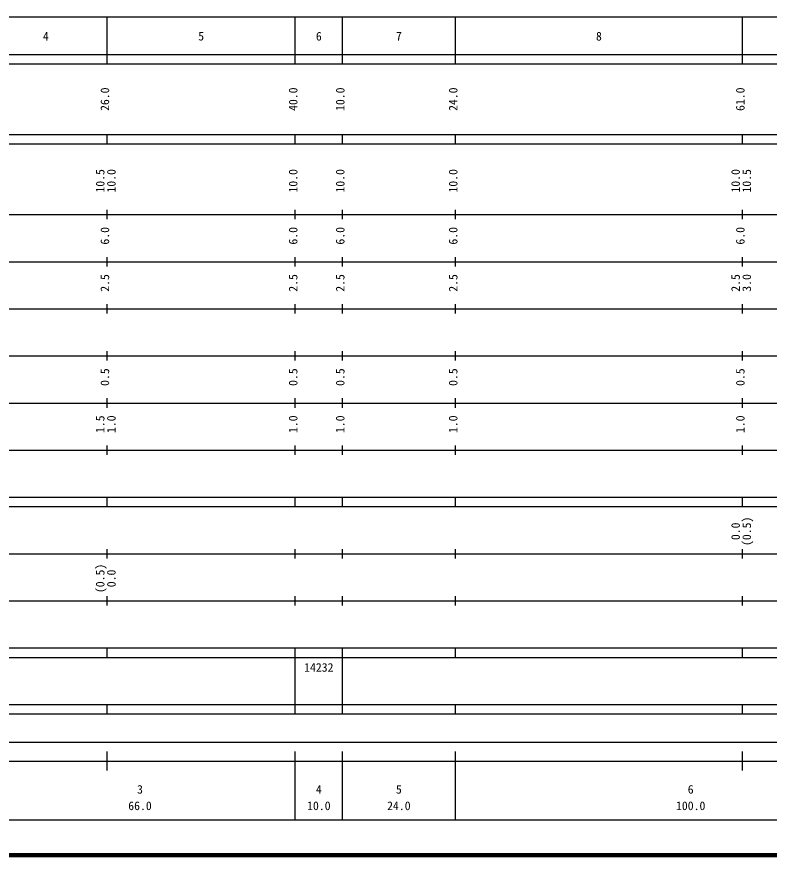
# Model space of a CAD drawing. Units: millimetres on the paper, enlarged 1000 times. Extents: x 40000 to 680000, y 20000 to 380000.
# Drawn here: x 274817 to 434692, y 20000 to 198000 of the extents above; entities that cross this region are included whole.
import ezdxf
from ezdxf.enums import TextEntityAlignment as Align

# ---------------------------------------------------------------- set-up
doc = ezdxf.new("R2010")
doc.units = ezdxf.units.MM
doc.header["$LTSCALE"] = 1000
doc.layers.add('M-TTL', color=7, linetype='Continuous', lineweight=13)
doc.layers.add('M-TTL-BAND', color=7, linetype='Continuous', lineweight=25)
doc.styles.add('ＭＳ ゴシック', font='')
doc.styles.get('ＭＳ ゴシック').set_extended_font_data('MS Gothic')

msp = doc.modelspace()

# ---------------------------------------------------------------- linework, layer by layer
at = {"layer": 'M-TTL', "color": 2, "lineweight": 140}
msp.add_line((40000, 20000), (680000, 20000), dxfattribs=at)
at = {"layer": 'M-TTL-BAND'}
for p, q in [((68000, 198000), (579000, 198000)), ((294000, 188000), (294000, 198000)), ((334000, 188000), (334000, 198000)), ((344000, 188000), (344000, 198000)), ((368000, 188000), (368000, 198000)), ((429000, 188000), (429000, 198000)), ((40000, 190000), (579000, 190000)), ((40000, 188000), (579000, 188000)), ((40000, 173000), (579000, 173000)), ((294000, 171000), (294000, 173000)), ((334000, 171000), (334000, 173000)), ((344000, 171000), (344000, 173000)), ((368000, 171000), (368000, 173000)), ((429000, 171000), (429000, 173000)), ((40000, 171000), (579000, 171000)), ((294000, 155000), (294000, 157000)), ((334000, 155000), (334000, 157000)), ((344000, 155000), (344000, 157000)), ((368000, 155000), (368000, 157000)), ((429000, 155000), (429000, 157000)), ((40000, 156000), (579000, 156000)), ((46000, 146000), (579000, 146000)), ((294000, 145000), (294000, 147000)), ((334000, 145000), (334000, 147000)), ((344000, 145000), (344000, 147000)), ((368000, 145000), (368000, 147000)), ((429000, 145000), (429000, 147000)), ((52000, 136000), (579000, 136000)), ((294000, 135000), (294000, 137000)), ((334000, 135000), (334000, 137000)), ((344000, 135000), (344000, 137000)), ((368000, 135000), (368000, 137000)), ((429000, 135000), (429000, 137000)), ((294000, 125000), (294000, 127000)), ((334000, 125000), (334000, 127000)), ((344000, 125000), (344000, 127000)), ((368000, 125000), (368000, 127000)), ((429000, 125000), (429000, 127000)), ((46000, 126000), (579000, 126000)), ((52000, 116000), (579000, 116000)), ((294000, 115000), (294000, 117000)), ((334000, 115000), (334000, 117000)), ((344000, 115000), (344000, 117000)), ((368000, 115000), (368000, 117000)), ((429000, 115000), (429000, 117000)), ((294000, 105000), (294000, 107000)), ((334000, 105000), (334000, 107000)), ((344000, 105000), (344000, 107000)), ((368000, 105000), (368000, 107000)), ((429000, 105000), (429000, 107000)), ((46000, 106000), (579000, 106000)), ((40000, 96000), (579000, 96000)), ((294000, 94000), (294000, 96000)), ((334000, 94000), (334000, 96000)), ((344000, 94000), (344000, 96000)), ((368000, 94000), (368000, 96000)), ((429000, 94000), (429000, 96000)), ((40000, 94000), (579000, 94000)), ((49000, 84000), (579000, 84000)), ((294000, 83000), (294000, 85000)), ((334000, 83000), (334000, 85000)), ((344000, 83000), (344000, 85000)), ((368000, 83000), (368000, 85000)), ((429000, 83000), (429000, 85000)), ((294000, 73000), (294000, 75000)), ((334000, 73000), (334000, 75000)), ((344000, 73000), (344000, 75000)), ((368000, 73000), (368000, 75000)), ((429000, 73000), (429000, 75000)), ((40000, 74000), (579000, 74000)), ((40000, 64000), (579000, 64000)), ((294000, 62000), (294000, 64000)), ((334000, 62000), (334000, 64000)), ((344000, 62000), (344000, 64000)), ((368000, 62000), (368000, 64000)), ((429000, 62000), (429000, 64000)), ((40000, 62000), (579000, 62000)), ((334000, 52000), (334000, 62000)), ((344000, 52000), (344000, 62000)), ((40000, 52000), (579000, 52000)), ((294000, 50000), (294000, 52000)), ((334000, 50000), (334000, 52000)), ((344000, 50000), (344000, 52000)), ((368000, 50000), (368000, 52000)), ((429000, 50000), (429000, 52000)), ((40000, 50000), (579000, 50000)), ((71000, 44000), (565000, 44000)), ((294000, 38000), (294000, 42000)), ((334000, 27500), (334000, 42000)), ((344000, 27500), (344000, 42000)), ((368000, 27500), (368000, 42000)), ((429000, 38000), (429000, 42000)), ((40000, 40000), (579000, 40000)), ((68000, 27500), (579000, 27500))]:
    msp.add_line(p, q, dxfattribs=at)

# ---------------------------------------------------------------- texts
at = {"layer": 'M-TTL-BAND', "style": 'ＭＳ ゴシック'}
for s, p in [('4', (281000, 192405)), ('5', (314000, 192405)), ('6', (339000, 192405)), ('7', (356000, 192405)), ('8', (398500, 192405)), ('3', (301000, 32523)), ('4', (339000, 32523)), ('5', (356000, 32523)), ('6', (418000, 32523)), ('66.0', (301000, 29033)), ('10.0', (339000, 29033)), ('24.0', (356000, 29033)), ('100.0', (418000, 29033))]:
    msp.add_text(s, height=1833, dxfattribs=at).set_placement(p, align=Align.BOTTOM_CENTER)
for s, p in [('26.0', (295000, 180500)), ('40.0', (335000, 180500)), ('10.0', (345000, 180500)), ('24.0', (369000, 180500)), ('61.0', (430000, 180500)), ('10.5', (294000, 163174)), ('10.0', (296370, 163174)), ('10.0', (335000, 163174)), ('10.0', (345000, 163174)), ('10.0', (369000, 163174)), ('10.0', (429000, 163174)), ('10.5', (431370, 163174)), ('6.0', (295000, 151500)), ('6.0', (335000, 151500)), ('6.0', (345000, 151500)), ('6.0', (369000, 151500)), ('6.0', (430000, 151500)), ('2.5', (295000, 141500)), ('2.5', (335000, 141500)), ('2.5', (345000, 141500)), ('2.5', (369000, 141500)), ('2.5', (429000, 141500)), ('3.0', (431370, 141500)), ('0.5', (295000, 121500)), ('0.5', (335000, 121500)), ('0.5', (345000, 121500)), ('0.5', (369000, 121500)), ('0.5', (430000, 121500)), ('1.5', (294000, 111500)), ('1.0', (296370, 111500)), ('1.0', (335000, 111500)), ('1.0', (345000, 111500)), ('1.0', (369000, 111500)), ('1.0', (430000, 111500)), ('(0.5)', (431370, 88764)), ('0.0', (429000, 88764)), ('(0.5)', (294000, 78764)), ('0.0', (296370, 78764))]:
    msp.add_text(s, height=1833, rotation=90, dxfattribs=at).set_placement(p, align=Align.BOTTOM_CENTER)
msp.add_text('14232', height=1833, dxfattribs=at).set_placement((335875, 58405), align=Align.BOTTOM_LEFT)

doc.saveas('drawing.dxf')
